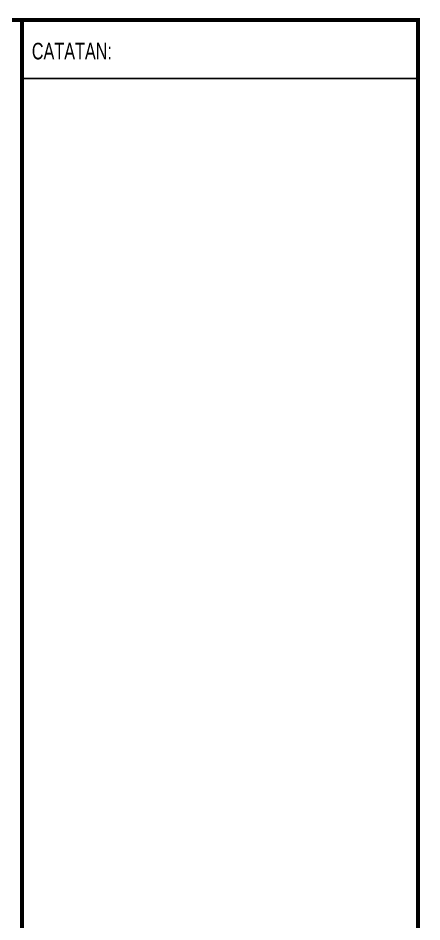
# Model space of a CAD drawing. Header units: millimetres. Extents: x 982 to 80582, y 687 to 58800.
# Drawn here: x 70408 to 80582, y 33983 to 56787 of the extents above; entities that cross this region are included whole.
import ezdxf

# ---------------------------------------------------------------- set-up
doc = ezdxf.new("R2010")
doc.units = ezdxf.units.MM
doc.styles.add('SANSSERIF', font='sanss___.ttf', dxfattribs={"width": 0.75})

msp = doc.modelspace()

# ---------------------------------------------------------------- linework, layer by layer
at = {"color": 3}
msp.add_line((70532.4, 55265.6), (80518.3, 55265.6), dxfattribs=at)
at = {"color": 8}
msp.add_line((70532.4, 55265.6), (80518.3, 55265.6), dxfattribs=at)
at = {"color": 7}
for points in [[(1032.4, 56737.3, 100, 100, 0), (80532.4, 56737.3, 100, 100, 0)], [(70509.3, 56737.3, 100, 100, 0), (70509.3, 737.3, 100, 100, 0)], [(80481.7, 56737.3, 100, 100, 0), (80481.7, 737.3, 100, 100, 0)]]:
    msp.add_lwpolyline(points, format="xyseb", dxfattribs=at)

# ---------------------------------------------------------------- texts
at = {"color": 7, "style": 'SANSSERIF', "width": 0.7}
msp.add_text('CATATAN:', height=417.61, dxfattribs=at).set_placement((70754, 55745.2))

doc.saveas('drawing.dxf')
